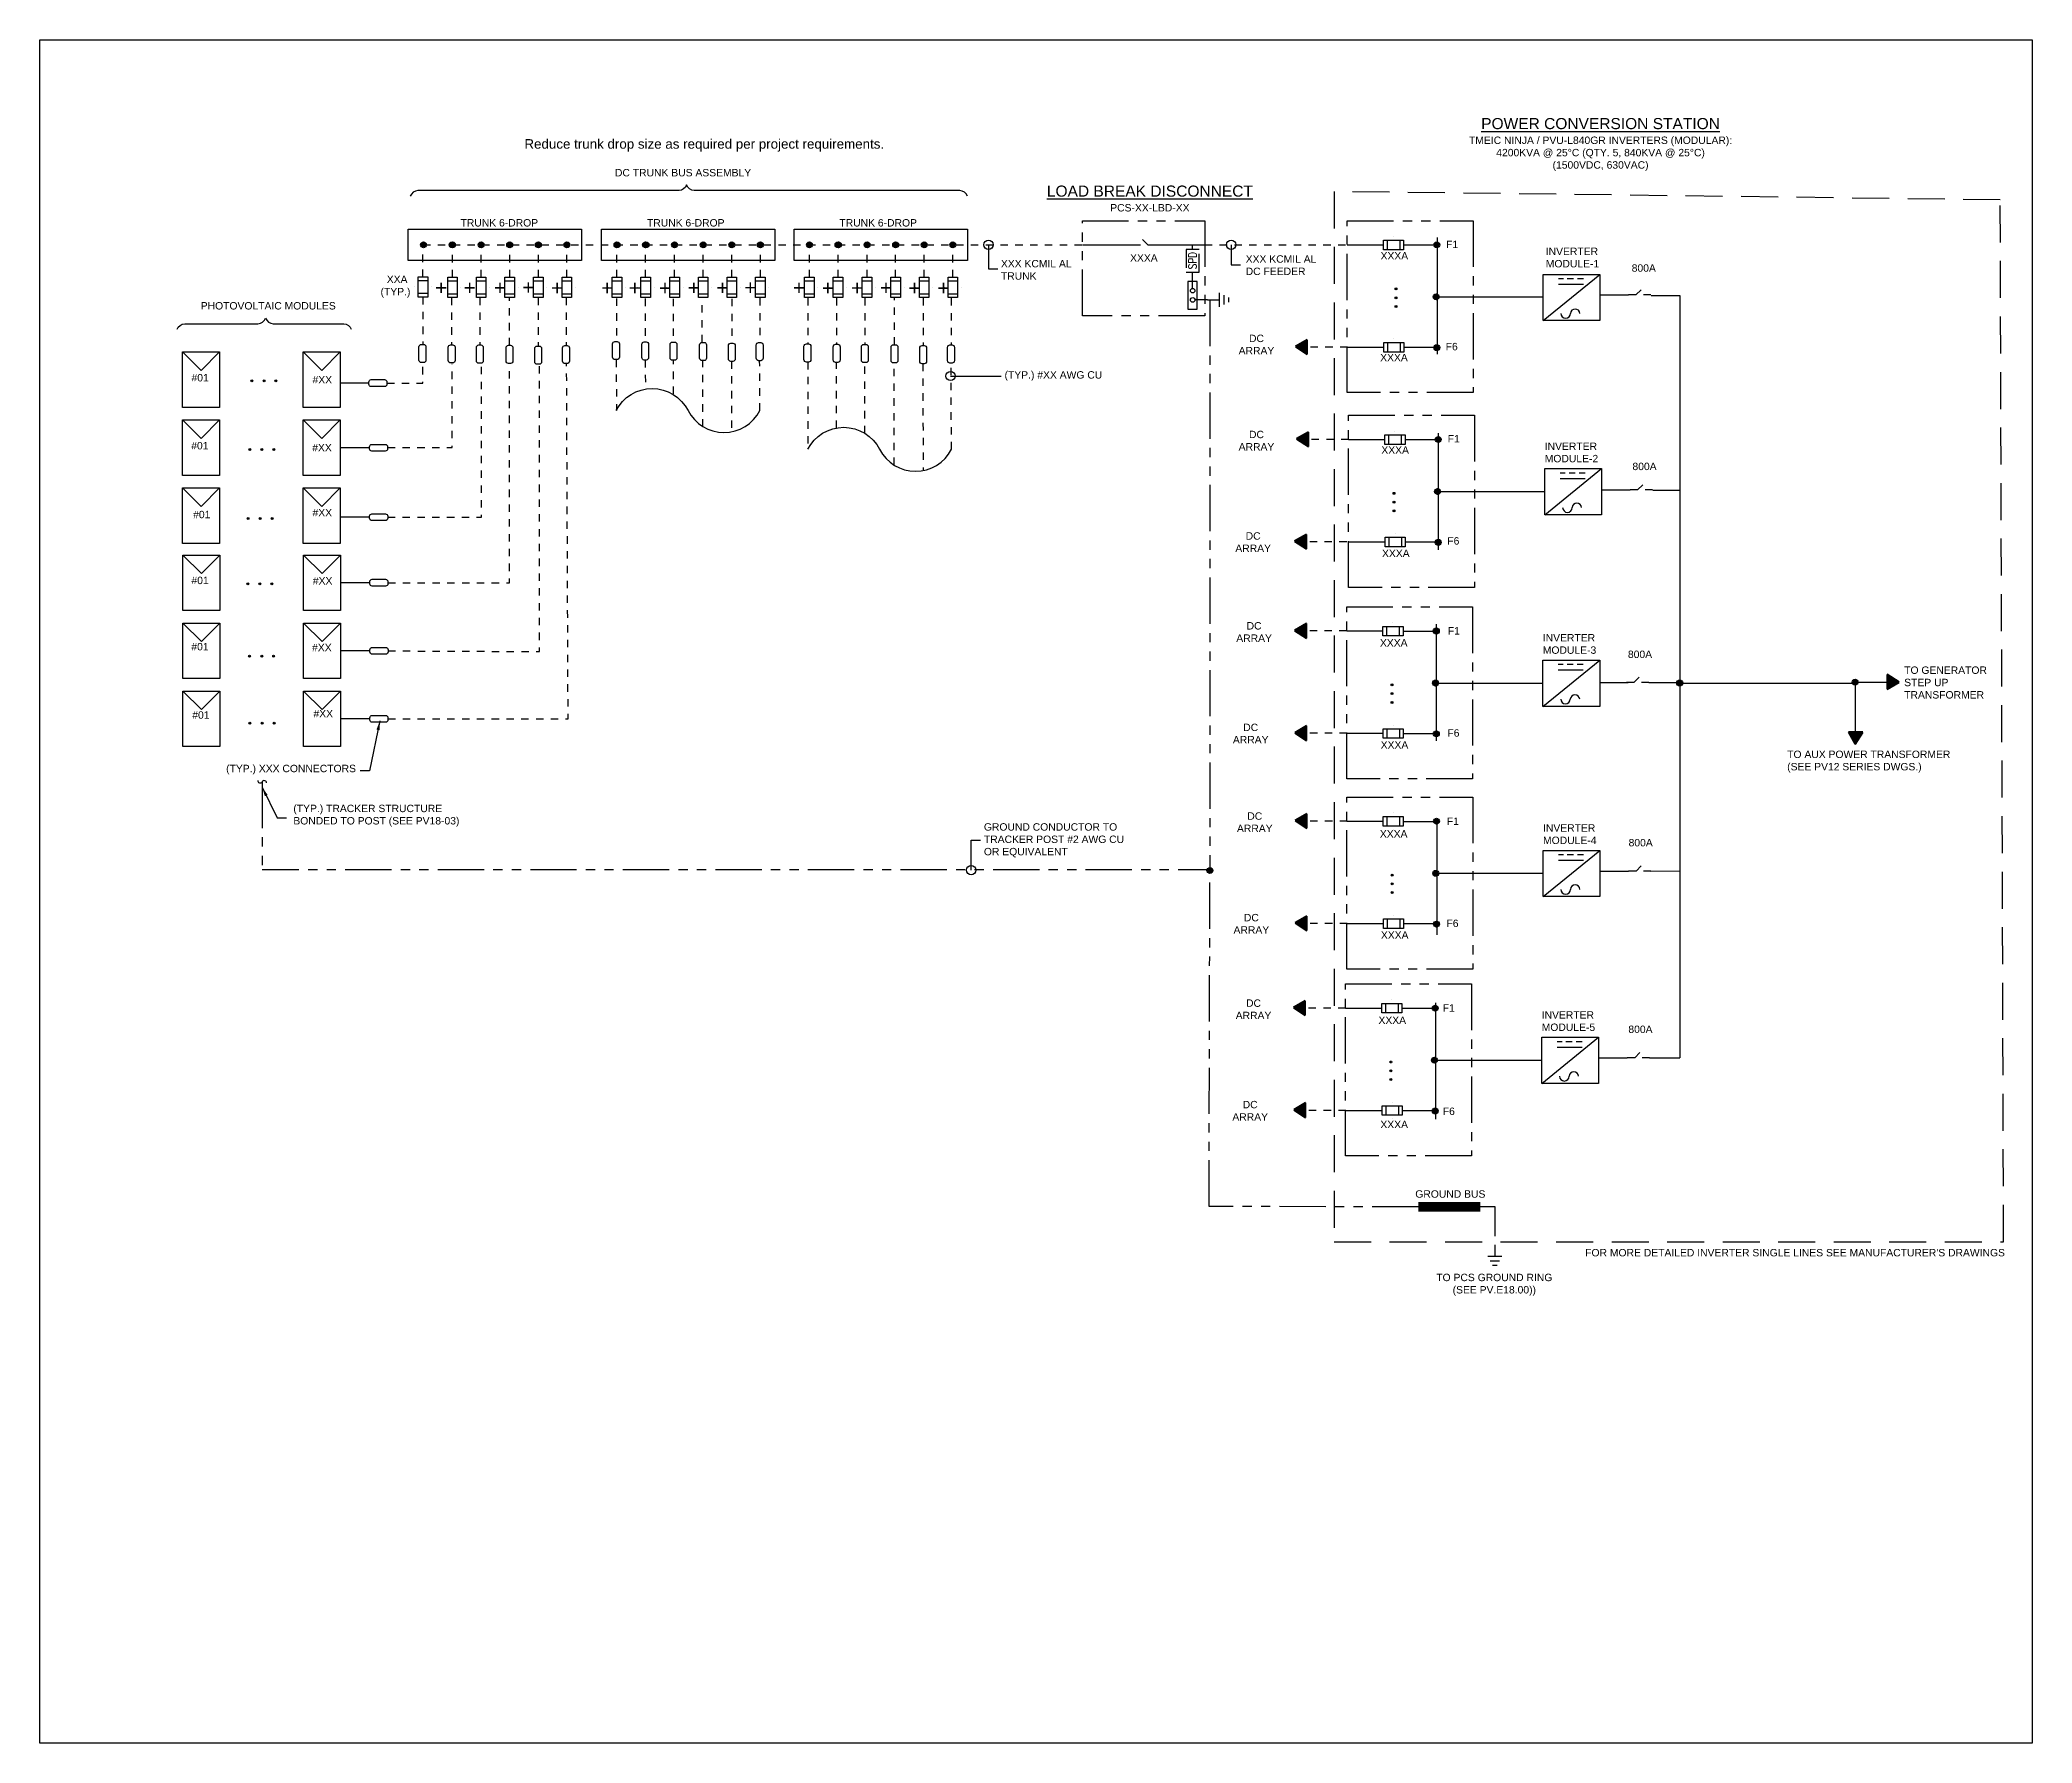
# Model space of a CAD drawing. Header units: feet. Extents: x -18 to 369, y -48 to 98.
# Drawn here: x 291.48 to 318.39, y 35.46 to 58.48 of the extents above; entities that cross this region are included whole.
import ezdxf

# ---------------------------------------------------------------- set-up
doc = ezdxf.new("R2010")
doc.units = ezdxf.units.FT
doc.header["$MEASUREMENT"] = 0
for name, pattern in [('DASHED', [0.75, 0.5, -0.25]), ('DASHED2', [0.375, 0.25, -0.125]), ('HIDDEN', [0.375, 0.25, -0.125]), ('HIDDEN4', [0.0935, 0.0625, -0.031]), ('PHANTOM2', [1.25, 0.625, -0.125, 0.125, -0.125, 0.125, -0.125])]:
    doc.linetypes.add(name, pattern=pattern)
for name, color, linetype in [('E-1LIN', 4, 'Continuous'), ('E-CABL', 133, 'HIDDEN4'), ('E-ELEC-BRDR', 171, 'DASHED2'), ('E-HARN-COMP', 8, 'Continuous'), ('E-HVMV-EQUP', 91, 'Continuous'), ('E-LV-BUS', 32, 'Continuous'), ('E-LV-EQUP', 211, 'Continuous'), ('E-PROD-COND-06F', 4, 'Continuous'), ('E-TEXT', 7, 'Continuous'), ('G-ANNO-TEXT', 1, 'Continuous')]:
    doc.layers.add(name, color=color, linetype=linetype)
doc.layers.add('G-NPLT', color=67, linetype='Continuous', plot=False)
doc.layers.add('G-TABL', color=7, linetype='Continuous', lineweight=40)
doc.layers.add('PV-PCS BOUNDARY', color=224, linetype='DASHED2', lineweight=90)
doc.styles.add('FSLR_Notes', font='Simplex.shx', dxfattribs={"width": 0.8, "height": 0.109375})
doc.styles.add('NEI-A', font='arial.ttf')
doc.styles.add('T10', font='romans.shx', dxfattribs={"height": 0.1})
doc.dimstyles.new('NEI-A', dxfattribs={"dimtxt": 0.1, "dimasz": 0.125, "dimexe": 0.0625, "dimexo": 0.0625, "dimgap": 0.0625, "dimtad": 0, "dimtih": 1, "dimtoh": 1, "dimdec": 4, "dimzin": 3, "dimdsep": 46, "dimlunit": 4, "dimtxsty": 'NEI-A', "dimcen": 0, "dimadec": 0, "dimazin": 0, "dimtfac": 0.75, "dimtdec": 4, "dimtofl": 0, "dimtmove": 0, "dimatfit": 3, "dimfxl": 1, "dimfrac": 1, "dimtolj": 1, "dimtzin": 0, "dimarcsym": 0})

# ---------------------------------------------------------------- blocks, each defined once
blk = doc.blocks.new('1-LINE - FUSE')
at = {"layer": 'Defpoints', "color": 2}
for p, q in [((-0.114, 0.137), (-0.114, 0.137)), ((0.114, 0.137), (0.114, 0.137))]:
    blk.add_line(p, q, dxfattribs=at)
at = {"layer": 'E-HVMV-EQUP', "color": 0}
for p, q in [((-0.064, 0.223), (0.064, 0.223)), ((-0.064, 0.05), (0.064, 0.05))]:
    blk.add_line(p, q, dxfattribs=at)
blk.add_lwpolyline([(0.064, 0), (-0.064, 0), (-0.064, 0.273), (0.064, 0.273)], close=True, dxfattribs=at)
blk = doc.blocks.new('03')
at = {"linetype": 'Continuous'}
h = blk.add_hatch(color=256, dxfattribs=at)
h.dxf.hatch_style = 1
h.paths.add_polyline_path([(-0.04, 0, 1), (0.04, 0, 1)])
blk.add_circle((0, 0), 0.04, dxfattribs=at)
blk = doc.blocks.new('E-005')
blk.add_line((-0.384, 0), (0.384, 0.625))
blk.add_lwpolyline([(0.384, 0), (-0.384, 0), (-0.384, 0.625), (0.384, 0.625)], close=True)
at = {"layer": 'E-TEXT'}
for p, q in [((-0.108, 0.564), (-0.177, 0.564)), ((0.028, 0.564), (-0.056, 0.564)), ((0.163, 0.564), (0.082, 0.564)), ((0.163, 0.488), (-0.177, 0.488))]:
    blk.add_line(p, q, dxfattribs=at)
for centre, start, end in [((-0.078, 0.098), 180, 0), ((0.05, 0.093), 4.1036, 175.8964)]:
    blk.add_arc(centre, 0.0642, start, end, dxfattribs=at)
blk = doc.blocks.new('E-015')
for p, q in [((0, 0), (0, -0.15625)), ((-0.09375, -0.15625), (0.09375, -0.15625)), ((-0.0625, -0.21875), (0.0625, -0.21875)), ((-0.03125, -0.28125), (0.03125, -0.28125))]:
    blk.add_line(p, q)
blk = doc.blocks.new('*U20')
at = {"layer": 'Defpoints', "color": 2}
for p, q in [((-0.137, 0.114), (-0.137, 0.114)), ((-0.137, -0.114), (-0.137, -0.114))]:
    blk.add_line(p, q, dxfattribs=at)
at = {"layer": 'E-HVMV-EQUP', "color": 0}
for p, q in [((-0.223, -0.064), (-0.223, 0.064)), ((-0.05, -0.064), (-0.05, 0.064))]:
    blk.add_line(p, q, dxfattribs=at)
blk.add_lwpolyline([(0, 0.064), (0, -0.064), (-0.273, -0.064), (-0.273, 0.064)], close=True, dxfattribs=at)
blk = doc.blocks.new('end break')
for centre, major_axis in [((0.016, 0.06), (-0.0162, -0.0604)), ((-0.016, -0.06), (0.0162, 0.0604))]:
    blk.add_ellipse(centre, major_axis=major_axis, ratio=0.75, start_param=3.141593, end_param=6.283185)
blk = doc.blocks.new('ARROW')
h = blk.add_hatch()
h.set_pattern_fill('ANSI31', color=256)
h.paths.add_polyline_path([(0, 0), (-0.074, -0.114), (0.066, -0.114)])
h = blk.add_hatch(color=256)
h.dxf.hatch_style = 1
h.paths.add_polyline_path([(0, 0), (-0.074, -0.114), (0.066, -0.114)])
blk.add_lwpolyline([(0, 0), (-0.074, -0.114), (0.066, -0.114), (0, 0)], close=True)
blk = doc.blocks.new('1LIN-DISCONNECT')
at = {"color": 4, "linetype": 'Continuous'}
for points in [[(0, 0), (0, -0.1)], [(0.071, -0.129), (0, -0.2), (0, -0.3)]]:
    blk.add_lwpolyline(points, dxfattribs=at)
blk = doc.blocks.new('3-LINE - CONTINUATION SYMBOL')
at = {"layer": 'E-HVMV-EQUP', "color": 0}
blk.add_lwpolyline([(-0.1082, 0, -0.611301), (0, 0, 0.611301), (0.1082, 0)], format="xyb", dxfattribs=at)

msp = doc.modelspace()

# ---------------------------------------------------------------- hatches: boundary and pattern name
at = {"layer": 'E-PROD-COND-06F'}
for points in [[(309.794, 55.097, -1), (309.794, 55.123, -1)], [(309.794, 54.978, -1), (309.794, 55.004, -1)], [(309.794, 54.859, -1), (309.794, 54.886, -1)], [(294.327, 53.869, -1), (294.353, 53.869, -1)], [(294.492, 53.869, -1), (294.518, 53.869, -1)], [(294.653, 53.869, -1), (294.68, 53.869, -1)], [(294.298, 52.94, -1), (294.325, 52.94, -1)], [(294.463, 52.94, -1), (294.49, 52.94, -1)], [(294.625, 52.94, -1), (294.651, 52.94, -1)], [(309.767, 52.336, -1), (309.767, 52.362, -1)], [(309.767, 52.217, -1), (309.767, 52.243, -1)], [(294.276, 52.008, -1), (294.302, 52.008, -1)], [(294.441, 52.008, -1), (294.467, 52.008, -1)], [(294.602, 52.008, -1), (294.628, 52.008, -1)], [(309.767, 52.098, -1), (309.767, 52.125, -1)], [(294.272, 51.126, -1), (294.298, 51.126, -1)], [(294.437, 51.126, -1), (294.463, 51.126, -1)], [(294.598, 51.126, -1), (294.624, 51.126, -1)], [(294.296, 50.148, -1), (294.322, 50.148, -1)], [(294.461, 50.148, -1), (294.487, 50.148, -1)], [(294.622, 50.148, -1), (294.648, 50.148, -1)], [(309.74, 49.749, -1), (309.74, 49.775, -1)], [(309.74, 49.63, -1), (309.74, 49.656, -1)], [(309.74, 49.511, -1), (309.74, 49.538, -1)], [(294.302, 49.243, -1), (294.328, 49.243, -1)], [(294.467, 49.243, -1), (294.493, 49.243, -1)], [(294.628, 49.243, -1), (294.654, 49.243, -1)], [(309.743, 47.179, -1), (309.743, 47.205, -1)], [(309.743, 47.06, -1), (309.743, 47.087, -1)], [(309.743, 46.942, -1), (309.743, 46.968, -1)], [(309.725, 44.654, -1), (309.725, 44.68, -1)], [(309.725, 44.535, -1), (309.725, 44.562, -1)], [(309.725, 44.417, -1), (309.725, 44.443, -1)]]:
    msp.add_hatch(color=7, dxfattribs=at).paths.add_polyline_path(points)

# ---------------------------------------------------------------- linework, layer by layer
for points in [[(291.477, 58.475), (318.386, 58.475), (318.386, 35.465), (291.477, 35.465)], [(307.109, 54.837), (307.109, 55.212), (306.984, 55.212), (306.984, 54.837)]]:
    msp.add_lwpolyline(points, close=True)
for centre in [(307.048, 55.087), (307.048, 54.962)]:
    msp.add_circle(centre, 0.0312)
at = {"layer": 'E-1LIN', "linetype": 'HIDDEN', "flags": 128}
for points in [[(307.046, 55.645), (307.046, 55.707)], [(307.046, 55.119), (307.046, 55.335)], [(307.249, 54.962), (307.08, 54.962)]]:
    msp.add_lwpolyline(points, dxfattribs=at)
at = {"layer": 'E-1LIN', "linetype": 'HIDDEN'}
msp.add_lwpolyline([(306.958, 55.645), (306.958, 55.335), (307.135, 55.335), (307.135, 55.645)], close=True, dxfattribs=at)
at = {"layer": 'E-CABL', "flags": 128}
for points in [[(296.652, 55.274), (296.652, 55.712)], [(296.652, 55.707), (305.558, 55.707)], [(297.051, 55.269), (297.051, 55.707)], [(297.437, 55.269), (297.437, 55.707)], [(297.437, 55.269), (297.437, 55.707)], [(297.823, 55.269), (297.823, 55.707)], [(298.21, 55.269), (298.21, 55.707)], [(298.596, 55.269), (298.596, 55.707)], [(299.272, 55.269), (299.272, 55.707)], [(299.659, 55.269), (299.659, 55.707)], [(299.659, 55.269), (299.659, 55.707)], [(300.05, 55.269), (300.05, 55.707)], [(300.05, 55.269), (300.05, 55.707)], [(300.437, 55.269), (300.437, 55.707)], [(300.823, 55.269), (300.823, 55.707)], [(301.209, 55.269), (301.209, 55.707)], [(301.872, 55.269), (301.872, 55.707)], [(302.258, 55.269), (302.258, 55.707)], [(302.258, 55.269), (302.258, 55.707)], [(302.65, 55.269), (302.65, 55.707)], [(302.65, 55.269), (302.65, 55.707)], [(303.036, 55.269), (303.036, 55.707)], [(303.422, 55.269), (303.422, 55.707)], [(303.808, 55.269), (303.808, 55.707)], [(307.212, 55.707), (309.136, 55.707)], [(296.65, 55.001), (296.65, 54.358)], [(297.039, 54.992), (297.039, 54.355)], [(297.418, 54.992), (297.418, 54.353)], [(297.822, 54.351), (297.822, 54.992)], [(298.206, 54.992), (298.208, 54.338)], [(298.588, 54.992), (298.588, 54.346)], [(299.265, 54.981), (299.265, 54.398)], [(299.654, 54.979), (299.654, 54.395)], [(300.033, 54.976), (300.033, 54.392)], [(300.423, 54.39), (300.423, 54.975)], [(300.823, 54.976), (300.823, 54.377)], [(301.202, 54.985), (301.202, 54.386)], [(301.85, 54.985), (301.85, 54.365)], [(302.239, 54.985), (302.239, 54.363)], [(302.618, 54.985), (302.618, 54.36)], [(303.022, 54.359), (303.022, 54.985)], [(303.408, 54.985), (303.408, 54.345)], [(303.788, 54.985), (303.788, 54.354)], [(296.166, 53.838), (296.648, 53.838), (296.648, 54.105)], [(296.175, 52.966), (297.048, 52.966), (297.048, 54.1)], [(296.176, 52.025), (297.444, 52.025), (297.444, 54.1)], [(296.179, 51.141), (297.82, 51.14), (297.819, 54.1)], [(296.179, 49.302), (298.612, 49.302), (298.592, 54.1)], [(296.181, 50.221), (298.225, 50.211), (298.225, 54.1)], [(299.259, 54.155), (299.267, 53.468)], [(299.653, 54.15), (299.657, 53.758)], [(300.035, 53.693), (300.036, 54.146)], [(300.431, 53.252), (300.431, 54.143)], [(300.817, 54.132), (300.817, 53.177)], [(301.203, 53.468), (301.199, 54.141)], [(301.852, 54.122), (301.849, 52.944)], [(302.239, 53.232), (302.239, 54.117)], [(302.62, 53.162), (302.621, 54.114)], [(303.016, 52.733), (303.016, 54.111)], [(303.402, 54.1), (303.408, 52.657)], [(303.79, 52.944), (303.784, 54.109)], [(309.139, 54.325), (308.566, 54.325)], [(309.154, 53.077), (308.581, 53.077)], [(309.128, 51.695), (308.554, 51.695)], [(309.128, 50.49), (308.554, 50.49)], [(309.132, 49.108), (308.558, 49.108)], [(309.135, 47.92), (308.561, 47.92)], [(309.135, 46.538), (308.561, 46.538)], [(309.113, 45.395), (308.539, 45.395)], [(309.117, 44.013), (308.543, 44.013)]]:
    msp.add_lwpolyline(points, dxfattribs=at)
at = {"layer": 'E-ELEC-BRDR', "linetype": 'DASHED'}
msp.add_lwpolyline([(318.001, 42.238), (317.955, 56.313), (308.957, 56.427), (308.957, 42.238)], close=True, dxfattribs=at)
at = {"layer": 'E-HARN-COMP'}
for points in [[(296.598, 54.147), (296.598, 54.328, -0.414214), (296.631, 54.36), (296.659, 54.36, -0.414214), (296.691, 54.328), (296.691, 54.147, -0.414214), (296.659, 54.115), (296.631, 54.115, -0.414214)], [(299.213, 54.187), (299.213, 54.368, -0.414214), (299.245, 54.4), (299.273, 54.4, -0.414214), (299.306, 54.368), (299.306, 54.187, -0.414214), (299.273, 54.155), (299.245, 54.155, -0.414214)], [(299.608, 54.182), (299.608, 54.362, -0.414214), (299.64, 54.395), (299.668, 54.395, -0.414214), (299.7, 54.362), (299.7, 54.182, -0.414214), (299.668, 54.15), (299.64, 54.15, -0.414214)], [(299.989, 54.18), (299.989, 54.36, -0.414214), (300.021, 54.392), (300.049, 54.392, -0.414214), (300.081, 54.36), (300.081, 54.18, -0.414214), (300.049, 54.147), (300.021, 54.147, -0.414214)], [(300.389, 54.176), (300.389, 54.356, -0.414214), (300.421, 54.388), (300.449, 54.388, -0.414214), (300.481, 54.356), (300.481, 54.176, -0.414214), (300.449, 54.143), (300.421, 54.143, -0.414214)], [(300.777, 54.165), (300.777, 54.345, -0.414214), (300.809, 54.377), (300.837, 54.377, -0.414214), (300.869, 54.345), (300.869, 54.165, -0.414214), (300.837, 54.132), (300.809, 54.132, -0.414214)], [(301.153, 54.173), (301.153, 54.354, -0.414214), (301.185, 54.386), (301.213, 54.386, -0.414214), (301.245, 54.354), (301.245, 54.173, -0.414214), (301.213, 54.141), (301.185, 54.141, -0.414214)], [(301.798, 54.155), (301.798, 54.335, -0.414214), (301.831, 54.368), (301.859, 54.368, -0.414214), (301.891, 54.335), (301.891, 54.155, -0.414214), (301.859, 54.122), (301.831, 54.122, -0.414214)], [(302.193, 54.15), (302.193, 54.33, -0.414214), (302.225, 54.363), (302.253, 54.363, -0.414214), (302.285, 54.33), (302.285, 54.15, -0.414214), (302.253, 54.117), (302.225, 54.117, -0.414214)], [(302.574, 54.147), (302.574, 54.328, -0.414214), (302.606, 54.36), (302.634, 54.36, -0.414214), (302.666, 54.328), (302.666, 54.147, -0.414214), (302.634, 54.115), (302.606, 54.115, -0.414214)], [(296.993, 54.142), (296.993, 54.323, -0.414214), (297.025, 54.355), (297.053, 54.355, -0.414214), (297.085, 54.323), (297.085, 54.142, -0.414214), (297.053, 54.11), (297.025, 54.11, -0.414214)], [(297.374, 54.14), (297.374, 54.32, -0.414214), (297.406, 54.353), (297.434, 54.353, -0.414214), (297.466, 54.32), (297.466, 54.14, -0.414214), (297.434, 54.107), (297.406, 54.107, -0.414214)], [(297.774, 54.136), (297.774, 54.316, -0.414214), (297.806, 54.349), (297.834, 54.349, -0.414214), (297.866, 54.316), (297.866, 54.136, -0.414214), (297.834, 54.104), (297.806, 54.104, -0.414214)], [(298.162, 54.125), (298.162, 54.305, -0.414214), (298.194, 54.338), (298.222, 54.338, -0.414214), (298.254, 54.305), (298.254, 54.125, -0.414214), (298.222, 54.092), (298.194, 54.092, -0.414214)], [(298.538, 54.134), (298.538, 54.314, -0.414214), (298.57, 54.346), (298.598, 54.346, -0.414214), (298.63, 54.314), (298.63, 54.134, -0.414214), (298.598, 54.101), (298.57, 54.101, -0.414214)], [(302.974, 54.143), (302.974, 54.324, -0.414214), (303.006, 54.356), (303.034, 54.356, -0.414214), (303.066, 54.324), (303.066, 54.143, -0.414214), (303.034, 54.111), (303.006, 54.111, -0.414214)], [(303.362, 54.132), (303.362, 54.313, -0.414214), (303.394, 54.345), (303.422, 54.345, -0.414214), (303.454, 54.313), (303.454, 54.132, -0.414214), (303.422, 54.1), (303.394, 54.1, -0.414214)], [(303.738, 54.141), (303.738, 54.322, -0.414214), (303.77, 54.354), (303.798, 54.354, -0.414214), (303.83, 54.322), (303.83, 54.141, -0.414214), (303.798, 54.109), (303.77, 54.109, -0.414214)], [(295.953, 53.885), (296.134, 53.885, -0.414214), (296.166, 53.852), (296.166, 53.824, -0.414214), (296.134, 53.792), (295.953, 53.792, -0.414214), (295.921, 53.824), (295.921, 53.852, -0.414214)], [(295.962, 53.011), (296.143, 53.011, -0.414214), (296.175, 52.979), (296.175, 52.951, -0.414214), (296.143, 52.919), (295.962, 52.919, -0.414214), (295.93, 52.951), (295.93, 52.979, -0.414214)], [(295.963, 52.072), (296.144, 52.072, -0.414214), (296.176, 52.04), (296.176, 52.012, -0.414214), (296.144, 51.98), (295.963, 51.98, -0.414214), (295.931, 52.012), (295.931, 52.04, -0.414214)], [(295.966, 51.188), (296.147, 51.188, -0.414214), (296.179, 51.155), (296.179, 51.127, -0.414214), (296.147, 51.095), (295.966, 51.095, -0.414214), (295.934, 51.127), (295.934, 51.155, -0.414214)], [(295.968, 50.267), (296.149, 50.267, -0.414214), (296.181, 50.235), (296.181, 50.207, -0.414214), (296.149, 50.175), (295.968, 50.175, -0.414214), (295.936, 50.207), (295.936, 50.235, -0.414214)], [(295.966, 49.348), (296.147, 49.348, -0.414214), (296.179, 49.316), (296.179, 49.288, -0.414214), (296.147, 49.256), (295.966, 49.256, -0.414214), (295.934, 49.288), (295.934, 49.316, -0.414214)]]:
    msp.add_lwpolyline(points, format="xyb", close=True, dxfattribs=at)
at = {"layer": 'E-LV-BUS', "flags": 128}
for points in [[(305.558, 55.707), (306.242, 55.707)], [(306.542, 55.707), (307.212, 55.707)], [(309.136, 55.707), (309.624, 55.707)], [(309.897, 55.704), (310.345, 55.704)], [(310.348, 55.805), (310.348, 54.231)], [(310.385, 55.003), (311.78, 55.003)], [(312.548, 55.029), (312.935, 55.029)], [(313.242, 55.023), (313.629, 55.023)], [(313.629, 55.022), (313.629, 52.386)], [(309.139, 54.325), (309.628, 54.325)], [(309.901, 54.322), (310.349, 54.322)], [(309.154, 53.077), (309.643, 53.077)], [(309.916, 53.075), (310.364, 53.075)], [(310.365, 53.162), (310.365, 51.588)], [(310.404, 52.373), (311.799, 52.373)], [(312.57, 52.395), (312.958, 52.395)], [(313.264, 52.39), (313.629, 52.39)], [(313.629, 52.386), (313.629, 44.722)], [(309.158, 51.695), (309.647, 51.695)], [(309.92, 51.692), (310.368, 51.692)], [(309.128, 50.49), (309.616, 50.49)], [(309.89, 50.488), (310.338, 50.488)], [(310.338, 50.581), (310.338, 49.007)], [(310.378, 49.786), (311.772, 49.786)], [(312.545, 49.793), (312.932, 49.793)], [(313.208, 49.793), (313.626, 49.793)], [(313.629, 49.783), (316.019, 49.783)], [(315.995, 49.798), (315.995, 49.025)], [(315.995, 49.798), (316.484, 49.798)], [(309.132, 49.108), (309.62, 49.108)], [(309.893, 49.105), (310.342, 49.105)], [(309.131, 47.92), (309.62, 47.92)], [(309.893, 47.918), (310.341, 47.918)], [(310.345, 47.957), (310.345, 46.383)], [(310.381, 47.216), (311.775, 47.216)], [(312.548, 47.247), (312.936, 47.247)], [(313.236, 47.247), (313.629, 47.248)], [(309.135, 46.538), (309.624, 46.538)], [(309.897, 46.536), (310.345, 46.536)], [(309.113, 45.395), (309.602, 45.395)], [(309.875, 45.393), (310.323, 45.393)], [(310.326, 45.468), (310.326, 43.894)], [(310.363, 44.691), (311.757, 44.691)], [(312.53, 44.722), (312.918, 44.722)], [(313.218, 44.722), (313.629, 44.722)], [(309.117, 44.013), (309.606, 44.013)], [(309.879, 44.011), (310.327, 44.011)]]:
    msp.add_lwpolyline(points, dxfattribs=at)
at = {"layer": 'E-LV-EQUP', "linetype": 'PHANTOM2'}
for p, q in [((307.27, 42.715), (307.28, 47.265)), ((310.096, 42.71), (307.27, 42.715))]:
    msp.add_line(p, q, dxfattribs=at)
at = {"layer": 'E-LV-EQUP', "flags": 128}
for points in [[(296.452, 55.92), (298.792, 55.92), (298.792, 55.494), (296.452, 55.494)], [(299.065, 55.92), (301.405, 55.92), (301.405, 55.494), (299.065, 55.494)], [(301.664, 55.92), (304.005, 55.92), (304.005, 55.494), (301.664, 55.494)]]:
    msp.add_lwpolyline(points, close=True, dxfattribs=at)
at = {"layer": 'E-LV-EQUP', "linetype": 'PHANTOM2', "flags": 128}
for points in [[(307.28, 54.962), (307.28, 47.265), (294.48, 47.265)], [(294.48, 48.452), (294.48, 47.265)], [(310.711, 42.716), (311.084, 42.716)], [(310.906, 42.716), (311.129, 42.716), (311.129, 42.197)]]:
    msp.add_lwpolyline(points, dxfattribs=at)
at = {"layer": 'E-LV-EQUP', "flags": 128}
for points in [[(293.404, 54.26), (293.654, 54.01), (293.904, 54.26), (293.904, 53.51), (293.404, 53.51), (293.404, 54.26), (293.904, 54.26)], [(295.035, 54.26), (295.285, 54.01), (295.535, 54.26), (295.535, 53.51), (295.035, 53.51), (295.035, 54.26), (295.535, 54.26)], [(293.404, 53.341), (293.654, 53.091), (293.904, 53.341), (293.904, 52.591), (293.404, 52.591), (293.404, 53.341), (293.904, 53.341)], [(295.035, 53.341), (295.285, 53.091), (295.535, 53.341), (295.535, 52.591), (295.035, 52.591), (295.035, 53.341), (295.535, 53.341)], [(293.404, 52.422), (293.654, 52.172), (293.904, 52.422), (293.904, 51.672), (293.404, 51.672), (293.404, 52.422), (293.904, 52.422)], [(295.035, 52.422), (295.285, 52.172), (295.535, 52.422), (295.535, 51.672), (295.035, 51.672), (295.035, 52.422), (295.535, 52.422)], [(293.409, 51.515), (293.659, 51.265), (293.909, 51.515), (293.909, 50.765), (293.409, 50.765), (293.409, 51.515), (293.909, 51.515)], [(295.04, 51.515), (295.29, 51.265), (295.54, 51.515), (295.54, 50.765), (295.04, 50.765), (295.04, 51.515), (295.54, 51.515)], [(293.409, 50.596), (293.659, 50.346), (293.909, 50.596), (293.909, 49.846), (293.409, 49.846), (293.409, 50.596), (293.909, 50.596)], [(295.04, 50.596), (295.29, 50.346), (295.54, 50.596), (295.54, 49.846), (295.04, 49.846), (295.04, 50.596), (295.54, 50.596)], [(293.409, 49.677), (293.659, 49.427), (293.909, 49.677), (293.909, 48.927), (293.409, 48.927), (293.409, 49.677), (293.909, 49.677)], [(295.04, 49.677), (295.29, 49.427), (295.54, 49.677), (295.54, 48.927), (295.04, 48.927), (295.04, 49.677), (295.54, 49.677)]]:
    msp.add_lwpolyline(points, dxfattribs=at)
at = {"layer": 'E-PROD-COND-06F'}
for p, q in [((295.918, 53.837), (295.532, 53.837)), ((295.927, 52.964), (295.541, 52.964)), ((295.928, 52.025), (295.541, 52.025)), ((295.93, 51.141), (295.544, 51.141)), ((295.933, 50.22), (295.546, 50.22)), ((295.93, 49.301), (295.544, 49.301))]:
    msp.add_line(p, q, dxfattribs=at)
at = {"layer": 'E-PROD-COND-06F', "color": 8, "linetype": 'PHANTOM2'}
for points in [[(305.558, 56.032), (307.212, 56.032), (307.212, 54.747), (305.558, 54.747)], [(309.136, 56.032), (310.836, 56.032), (310.836, 53.709), (309.136, 53.709)], [(309.154, 53.403), (310.855, 53.403), (310.855, 51.079), (309.154, 51.079)], [(309.128, 50.816), (310.828, 50.816), (310.828, 48.492), (309.128, 48.492)], [(309.131, 48.246), (310.832, 48.246), (310.832, 45.922), (309.131, 45.922)], [(309.113, 45.721), (310.814, 45.721), (310.814, 43.397), (309.113, 43.397)]]:
    msp.add_lwpolyline(points, close=True, dxfattribs=at)
at = {"layer": 'E-PROD-COND-06F', "const_width": 0.13}
msp.add_lwpolyline([(310.096, 42.71), (310.934, 42.71)], dxfattribs=at)
at = {"layer": 'E-PROD-COND-06F', "color": 7}
for centre in [(309.794, 55.11), (309.794, 54.991), (309.794, 54.873), (294.34, 53.869), (294.505, 53.869), (294.666, 53.869), (294.312, 52.94), (294.476, 52.94), (294.638, 52.94), (309.767, 52.349), (309.767, 52.23), (294.289, 52.008), (294.454, 52.008), (294.615, 52.008), (309.767, 52.112), (294.285, 51.126), (294.45, 51.126), (294.611, 51.126), (294.309, 50.148), (294.474, 50.148), (294.635, 50.148), (309.74, 49.762), (309.74, 49.643), (309.74, 49.524), (294.315, 49.243), (294.48, 49.243), (294.641, 49.243), (309.743, 47.192), (309.743, 47.073), (309.743, 46.955), (309.725, 44.667), (309.725, 44.548), (309.725, 44.43)]:
    msp.add_circle(centre, 0.0131, dxfattribs=at)
at = {"layer": 'G-ANNO-TEXT', "flags": 128}
for points in [[(304.005, 56.363, 0.298343), (303.902, 56.439), (300.315, 56.439, -0.298343), (300.212, 56.515, -0.298343), (300.11, 56.439), (296.582, 56.439, 0.298343), (296.48, 56.363)], [(293.331, 54.565, -0.298343), (293.434, 54.641), (294.423, 54.641, 0.298343), (294.526, 54.717, 0.298343), (294.629, 54.641), (295.581, 54.641, -0.298343), (295.684, 54.565)]]:
    msp.add_lwpolyline(points, format="xyb", dxfattribs=at)

# ---------------------------------------------------------------- block references
at = {"xscale": 8.972762316823077, "yscale": 8.972762316823077, "zscale": 8.972762316823077}
for p in [(300.232, 53.468), (302.82, 52.944)]:
    msp.add_blockref('3-LINE - CONTINUATION SYMBOL', p, dxfattribs=at)
at = {"layer": 'E-1LIN', "rotation": 90}
msp.add_blockref('1LIN-DISCONNECT', (306.242, 55.707), dxfattribs=at)
at = {"layer": 'E-1LIN'}
for p in [(312.164, 54.682), (312.187, 52.058), (312.161, 49.471), (312.164, 46.901), (312.146, 44.376)]:
    msp.add_blockref('E-005', p, dxfattribs=at)
at = {"layer": 'E-1LIN', "xscale": -1}
for name, p, rotation in [('E-015', (307.249, 54.962), 90), ('1LIN-DISCONNECT', (313.235, 55.029), 270), ('1LIN-DISCONNECT', (313.258, 52.395), 270), ('1LIN-DISCONNECT', (313.208, 49.793), 270), ('1LIN-DISCONNECT', (313.236, 47.247), 270), ('1LIN-DISCONNECT', (313.218, 44.722), 270)]:
    msp.add_blockref(name, p, dxfattribs=dict(at, rotation=rotation))
msp.add_blockref('E-015', (311.129, 42.197), dxfattribs=at)
at = {"layer": 'E-HVMV-EQUP', "zscale": 2, "rotation": 270}
for p in [(296.659, 55.707), (297.045, 55.707), (297.051, 55.707), (297.437, 55.707), (297.437, 55.707), (297.823, 55.707), (298.21, 55.707), (298.596, 55.707), (299.272, 55.707), (299.659, 55.707), (299.664, 55.707), (300.05, 55.707), (300.05, 55.707), (300.437, 55.707), (300.823, 55.707), (301.209, 55.707), (301.872, 55.707), (302.258, 55.707), (302.263, 55.707), (302.65, 55.707), (302.65, 55.707), (303.036, 55.707), (303.422, 55.707), (303.808, 55.707), (310.345, 55.707), (310.336, 55.003), (310.345, 54.317), (310.364, 53.077), (310.355, 52.373), (310.364, 51.687), (310.338, 50.49), (310.328, 49.786), (313.626, 49.787), (315.995, 49.798), (310.338, 49.1), (310.341, 47.92), (307.281, 47.254), (310.331, 47.216), (310.341, 46.53), (310.323, 45.395), (310.313, 44.691), (310.323, 44.005)]:
    msp.add_blockref('03', p, dxfattribs=at)
at = {"layer": 'E-LV-EQUP', "rotation": 270}
for name, p in [('1-LINE - FUSE', (309.624, 55.704)), ('*U20', (296.652, 55.001)), ('*U20', (297.051, 54.996)), ('*U20', (297.437, 54.996)), ('*U20', (297.823, 54.996)), ('*U20', (298.21, 54.996)), ('*U20', (298.596, 54.996)), ('*U20', (299.273, 54.996)), ('*U20', (299.659, 54.996)), ('*U20', (300.051, 54.996)), ('*U20', (300.437, 54.996)), ('*U20', (300.823, 54.996)), ('*U20', (301.209, 54.996)), ('*U20', (301.87, 54.996)), ('*U20', (302.257, 54.996)), ('*U20', (302.65, 54.996)), ('*U20', (303.036, 54.996)), ('*U20', (303.422, 54.996)), ('*U20', (303.808, 54.996)), ('1-LINE - FUSE', (309.628, 54.322)), ('1-LINE - FUSE', (309.643, 53.075)), ('1-LINE - FUSE', (309.647, 51.692)), ('1-LINE - FUSE', (309.616, 50.488)), ('1-LINE - FUSE', (309.62, 49.105)), ('1-LINE - FUSE', (309.62, 47.918)), ('1-LINE - FUSE', (309.624, 46.536)), ('1-LINE - FUSE', (309.602, 45.393)), ('1-LINE - FUSE', (309.606, 44.011))]:
    msp.add_blockref(name, p, dxfattribs=at)
at = {"layer": 'E-LV-EQUP', "xscale": 0.5000000033, "yscale": 0.5000000033, "zscale": 0.5000000033, "rotation": 90}
msp.add_blockref('end break', (294.48, 48.452), dxfattribs=at)
at = {"layer": 'PV-PCS BOUNDARY', "xscale": 1.39854621569094, "yscale": 1.39854621569094, "zscale": 1.39854621569094}
for p, rotation in [((308.436, 54.332), 89.99999999999999), ((308.451, 53.085), 89.99999999999999), ((308.424, 51.702), 89.99999999999999), ((308.424, 50.498), 89.99999999999999), ((316.588, 49.797), 270), ((308.428, 49.115), 89.99999999999999), ((315.996, 48.961), 180), ((308.432, 47.928), 89.99999999999999), ((308.432, 46.546), 89.99999999999999), ((308.41, 45.403), 89.99999999999999), ((308.414, 44.021), 89.99999999999999)]:
    msp.add_blockref('ARROW', p, dxfattribs=dict(at, rotation=rotation))

# ---------------------------------------------------------------- texts
at = {"layer": 'G-ANNO-TEXT', "char_height": 0.15, "attachment_point": 2, "style": 'NEI-A'}
for s, insert in [('{\\LPOWER CONVERSION STATION\\P\\H0.66667x;\\lTMEIC NINJA / PVU-L840GR \\H1.00001x;INVERTERS (MODULAR):\\P4200KVA @ 25%%DC (QTY. 5, 840KVA @ 25%%DC) \\P(1500VDC, 630VAC)}', (312.557, 57.419)), ('{\\LLOAD BREAK DISCONNECT\\P\\H0.66667x;\\lPCS-XX-LBD-XX}', (306.47, 56.507)), ("{\\H0.66667x;FOR MORE DETAILED INVERTER SINGLE LINES SEE MANUFACTURER'S DRAWINGS}", (315.184, 42.141))]:
    msp.add_mtext(s, dxfattribs=dict(at, insert=insert))
at = {"layer": 'G-ANNO-TEXT', "style": 'NEI-A'}
for s, insert, char_height, width, attachment_point in [('\\pxql;DC TRUNK BUS ASSEMBLY', (301.178, 56.68), 0.1, 1.93286, 6), ('\\pxt5;TRUNK 6-DROP', (298.207, 56.003), 0.1, 1.14384, 6), ('\\pxql;TRUNK 6-DROP', (300.821, 56.003), 0.1, 1.14384, 6), ('\\pxql;TRUNK 6-DROP', (303.42, 56.003), 0.1, 1.14384, 6), ('\\A1;F1', (310.47, 55.712), 0.1, 0.67126, 4), ('XXX KCMIL AL^JTRUNK', (304.458, 55.368), 0.1, 0.98111, 4), ('\\A1;\\pxqc;XXXA', (306.016, 55.529), 0.1, 0.74552, 4), ('XXX KCMIL AL\\PDC FEEDER', (307.764, 55.431), 0.1, 0.97551, 4), ('\\A1;\\pxqc;XXXA', (309.436, 55.558), 0.1, 0.67126, 4), ('\\A1;INVERTER MODULE-1', (311.817, 55.534), 0.1, 0.70557, 4), ('\\A1;\\pxqc;800A', (312.805, 55.392), 0.1, 0.67126, 4), ('\\A1;XXA\\P\\pxqc;(TYP.)', (296.163, 55.142), 0.1, 0.23531, 4), ('+', (296.816, 55.229), 0.2, 0.25669, 1), ('+', (297.202, 55.229), 0.2, 0.25669, 1), ('+', (297.611, 55.229), 0.2, 0.25669, 1), ('+', (297.994, 55.233), 0.2, 0.25669, 1), ('+', (298.382, 55.227), 0.2, 0.25669, 1), ('+', (299.059, 55.227), 0.2, 0.25669, 1), ('+', (299.432, 55.227), 0.2, 0.25669, 1), ('+', (299.839, 55.225), 0.2, 0.25669, 1), ('+', (300.229, 55.229), 0.2, 0.25669, 1), ('+', (300.615, 55.228), 0.2, 0.25669, 1), ('+', (300.992, 55.231), 0.2, 0.25669, 1), ('+', (301.649, 55.229), 0.2, 0.25669, 1), ('+', (302.039, 55.225), 0.2, 0.25669, 1), ('+', (302.434, 55.227), 0.2, 0.25669, 1), ('+', (302.824, 55.229), 0.2, 0.25669, 1), ('+', (303.209, 55.225), 0.2, 0.25669, 1), ('+', (303.6, 55.225), 0.2, 0.25669, 1), ('\\pxql;PHOTOVOLTAIC MODULES', (295.468, 54.882), 0.1, 1.81785, 6), ('\\A1;\\pxqc;DC\\PARRAY ', (307.792, 54.359), 0.1, 0.23531, 4), ('\\A1;F6', (310.465, 54.331), 0.1, 0.67126, 4), ('\\A1;\\pxqc;XXXA', (309.431, 54.183), 0.1, 0.67126, 4), ('\\A1;\\pxqc;#01 ', (293.413, 53.91), 0.1, 0.45816, 4), ('\\A1;\\pxqc;#XX ', (295.063, 53.884), 0.1, 0.45816, 4), ('(TYP.) #XX AWG CU', (304.507, 53.934), 0.1, 1.30925, 4), ('\\A1;\\pxqc;#01 ', (293.409, 52.992), 0.1, 0.45816, 4), ('\\A1;\\pxqc;#XX ', (295.059, 52.966), 0.1, 0.45816, 4), ('\\A1;\\pxqc;DC\\PARRAY ', (307.792, 53.061), 0.1, 0.23531, 4), ('\\A1;F1', (310.492, 53.086), 0.1, 0.67126, 4), ('\\A1;INVERTER MODULE-2', (311.803, 52.901), 0.1, 0.70557, 4), ('\\A1;\\pxqc;XXXA', (309.447, 52.934), 0.1, 0.67126, 4), ('\\A1;\\pxqc;800A', (312.815, 52.712), 0.1, 0.67126, 4), ('\\A1;\\pxqc;#01 ', (293.435, 52.062), 0.1, 0.45816, 4), ('\\A1;\\pxqc;#XX ', (295.063, 52.088), 0.1, 0.45816, 4), ('\\A1;\\pxqc;DC\\PARRAY ', (307.747, 51.69), 0.1, 0.23531, 4), ('\\A1;F6', (310.487, 51.706), 0.1, 0.67126, 4), ('\\A1;\\pxqc;XXXA', (309.456, 51.538), 0.1, 0.67126, 4), ('\\A1;\\pxqc;#01 ', (293.412, 51.172), 0.1, 0.45816, 4), ('\\A1;\\pxqc;#XX ', (295.067, 51.167), 0.1, 0.45816, 4), ('\\A1;\\pxqc;DC\\PARRAY ', (307.76, 50.476), 0.1, 0.23531, 4), ('\\A1;\\pxqc;#01 ', (293.411, 50.277), 0.1, 0.45816, 4), ('\\A1;\\pxqc;XXXA', (309.428, 50.329), 0.1, 0.67126, 4), ('\\A1;F1', (310.493, 50.492), 0.1, 0.67126, 4), ('\\A1;INVERTER MODULE-3', (311.777, 50.314), 0.1, 0.70557, 4), ('\\A1;\\pxqc;#XX ', (295.057, 50.266), 0.1, 0.45816, 4), ('\\A1;\\pxqc;800A', (312.754, 50.174), 0.1, 0.67126, 4), ('\\pxql;TO GENERATOR STEP UP TRANSFORMER', (317.839, 49.793), 0.1, 1.18112, 6), ('\\A1;\\pxqc;#01 ', (293.423, 49.354), 0.1, 0.45816, 4), ('\\A1;\\pxqc;#XX ', (295.076, 49.373), 0.1, 0.45816, 4), ('\\A1;\\pxqc;DC\\PARRAY ', (307.714, 49.104), 0.1, 0.23531, 4), ('\\A1;\\pxqc;XXXA', (309.438, 48.95), 0.1, 0.67126, 4), ('\\A1;F6', (310.488, 49.111), 0.1, 0.67126, 4), ('\\pxql;TO AUX POWER TRANSFORMER (SEE PV12 SERIES DWGS.)', (317.281, 48.725), 0.1, 2.20346, 6), ('\\A1;(TYP.) XXX CONNECTORS', (295.747, 48.617), 0.1, 2.14397, 6), ('(TYP.) TRACKER STRUCTURE BONDED TO POST (SEE PV18-03)', (294.901, 47.994), 0.1, 2.53409, 4), ('\\A1;\\pxqc;DC\\PARRAY ', (307.769, 47.906), 0.1, 0.23531, 4), ('\\A1;F1', (310.481, 47.919), 0.1, 0.67126, 4), ('GROUND CONDUCTOR TO  TRACKER POST #2 AWG CU OR EQUIVALENT', (304.228, 47.662), 0.1, 1.95913, 4), ('\\A1;\\pxqc;XXXA', (309.427, 47.749), 0.1, 0.67126, 4), ('\\A1;INVERTER MODULE-4', (311.78, 47.744), 0.1, 0.70557, 4), ('\\A1;\\pxqc;800A', (312.763, 47.629), 0.1, 0.67126, 4), ('\\A1;\\pxqc;DC\\PARRAY ', (307.723, 46.534), 0.1, 0.23531, 4), ('\\A1;F6', (310.476, 46.539), 0.1, 0.67126, 4), ('\\A1;\\pxqc;XXXA', (309.441, 46.382), 0.1, 0.67126, 4), ('\\A1;\\pxqc;DC\\PARRAY ', (307.752, 45.379), 0.1, 0.23531, 4), ('\\A1;\\pxqc;XXXA', (309.408, 45.231), 0.1, 0.67126, 4), ('\\A1;F1', (310.425, 45.397), 0.1, 0.67126, 4), ('\\A1;INVERTER MODULE-5', (311.762, 45.219), 0.1, 0.70557, 4), ('\\A1;\\pxqc;800A', (312.76, 45.108), 0.1, 0.67126, 4), ('\\A1;\\pxqc;DC\\PARRAY ', (307.707, 44.008), 0.1, 0.23531, 4), ('\\A1;\\pxqc;XXXA', (309.434, 43.823), 0.1, 0.67126, 4), ('\\A1;F6', (310.426, 44), 0.1, 0.67126, 4), ('\\A1;\\pxqc;GROUND BUS', (310.011, 42.883), 0.1, 1.03381, 4), ('\\A1;\\pxqc;TO PCS GROUND RING \\P(SEE PV.E18.00))', (309.889, 41.658), 0.1, 2.46596, 4)]:
    msp.add_mtext(s, dxfattribs=dict(at, insert=insert, char_height=char_height, width=width, attachment_point=attachment_point))
at = {"layer": 'G-NPLT', "insert": (298.022, 57.05), "char_height": 0.12902, "attachment_point": 4, "style": 'NEI-A'}
msp.add_mtext_dynamic_manual_height_columns('Reduce trunk drop size as required per project requirements.', width=7.05311, gutter_width=0.706, heights=[2.116], dxfattribs=at)
at = {"layer": 'G-TABL', "insert": (306.992, 55.609), "char_height": 0.1094, "attachment_point": 3, "rotation": 90, "style": 'FSLR_Notes'}
msp.add_mtext_dynamic_manual_height_columns('SPD', width=0.02378, gutter_width=0.547, heights=[0], dxfattribs=at)

# ---------------------------------------------------------------- leaders
at = {"layer": 'G-ANNO-TEXT', "annotation_type": 0, "has_hookline": 1}
for points, override, hookline_direction, text_width in [([(304.29, 55.707), (304.29, 55.382), (304.415, 55.382)], {"dimgap": 0.046875, "dimtad": 0, "dimtxsty": 'T10', "dimldrblk": 'DotBlank'}, 0, 0.949), ([(307.568, 55.707), (307.568, 55.437), (307.693, 55.437)], {"dimgap": 0.046875, "dimtad": 0, "dimtxsty": 'T10', "dimldrblk": 'DotBlank'}, 0, 0.949), ([(303.778, 53.934), (304.46, 53.934)], {"dimgap": 0.046875, "dimtad": 0, "dimtxsty": 'T10', "dimldrblk": 'DotBlank'}, 0, 1.3), ([(296.07, 49.276), (295.93, 48.601), (295.805, 48.601)], {"dimgap": 0.046875, "dimtad": 0}, 1, 1.738), ([(294.48, 48.379), (294.682, 47.965), (294.807, 47.965)], {"dimgap": 0.046875, "dimtad": 0, "dimtxsty": 'T10'}, 0, 2.228), ([(304.056, 47.259), (304.056, 47.662), (304.181, 47.662)], {"dimgap": 0.046875, "dimtad": 0, "dimtxsty": 'T10', "dimldrblk": 'DotBlank'}, 0, 1.879)]:
    msp.add_leader(points, dimstyle='NEI-A', override=override, dxfattribs=dict(at, hookline_direction=hookline_direction, text_width=text_width))

doc.saveas('drawing.dxf')
